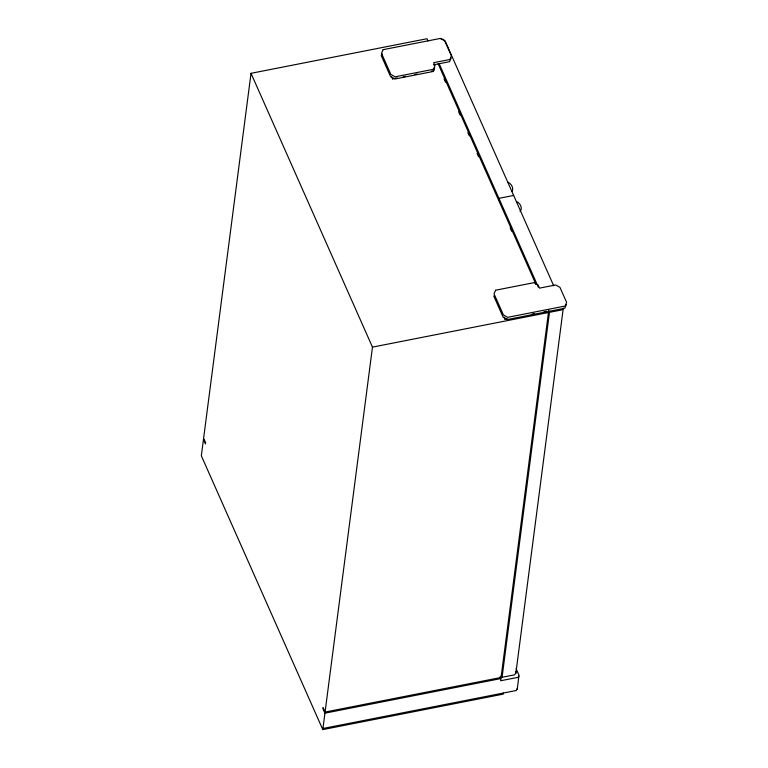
<?xml version="1.0" encoding="UTF-8"?>
<svg xmlns="http://www.w3.org/2000/svg" width="768" height="768" viewBox="0 0 768 768"><rect width="100%" height="100%" fill="white"/><g stroke="black" fill="none" stroke-linecap="round" stroke-linejoin="round"><path stroke-width="1.15" d="M322.944 728.506L515.107 690.73A1.958 1.45 7.4 0 0 516.336 690.47L517.258 688.406M517.248 689.242L518.966 675.254A4.55 3.379 7.4 0 0 518.429 673.978L516.096 668.726M427.968 40.915L426.998 38.726L251.021 73.325L203.616 438.269L205.622 442.79L205.478 443.885L203.472 439.363L201.341 455.798L322.8 729.6L503.194 694.138L503.338 693.043M381.859 54.768L381.994 53.674M397.267 77.962L392.554 78.893L392.698 77.789M322.8 729.6L324.931 713.165L322.925 708.634L323.069 707.539L325.075 712.061L501.062 677.472L548.458 312.528L372.47 347.126L325.075 712.061M433.901 69.696L433.757 70.79L431.405 71.251M498.634 200.534L498.912 198.346L513.629 195.456M507.475 318.941L505.114 319.411L505.258 318.307M500.112 676.752L500.918 678.566L500.63 680.755L516.816 677.578A1.958 1.45 7.4 0 0 518.045 677.318L518.957 676.09M563.299 308.074L515.846 673.402L514.262 674.899L502.08 677.27L549.475 312.326L548.506 310.138M563.242 308.458L561.658 309.965L549.475 312.326M512.112 191.472C513.946 187.91 511.277 183.696 507.974 182.141M434.698 67.901L433.094 71.491L394.838 79.008L390.557 76.579L381.197 55.469M451.152 58.109L449.549 61.699L433.363 64.877M566.371 304.656L564.768 308.256L507.379 319.536L503.098 317.098L493.738 295.987M520.099 211.546C522.95 208.109 520.118 203.04 516.528 201.437M441.13 39.235L443.251 39.341L445.258 41.251L553.68 285.744M403.152 76.81L405.504 76.339M414.922 74.496L417.274 74.026M532.195 314.083L534.547 313.622M543.965 311.77L546.317 311.309M324.931 713.165L500.918 678.566M439.085 63.475L538.291 287.117M438.154 63.859L535.997 284.429M444.058 78.931L445.517 82.224M458.64 111.802L460.099 115.085M467.875 132.614L469.334 135.898M477.101 153.427L478.56 156.72M510.144 227.904L511.594 231.187M504.144 317.213L505.114 319.411M391.584 76.694L392.554 78.893M251.021 73.325L372.47 347.126M501.274 675.456L502.08 677.27M515.664 671.77L515.904 673.008M383.088 49.68L381.475 53.28L390.845 74.381L395.126 76.819L433.382 69.302L434.986 65.702L433.651 62.688L449.837 59.51L451.44 55.91L444.749 40.838L440.467 38.4L383.088 49.68M495.629 290.208L494.026 293.798L503.386 314.909L507.667 317.338L565.056 306.058L566.659 302.467L559.968 287.386L555.686 284.957L539.501 288.134L538.166 285.12L533.885 282.682L495.629 290.208"/></g></svg>
